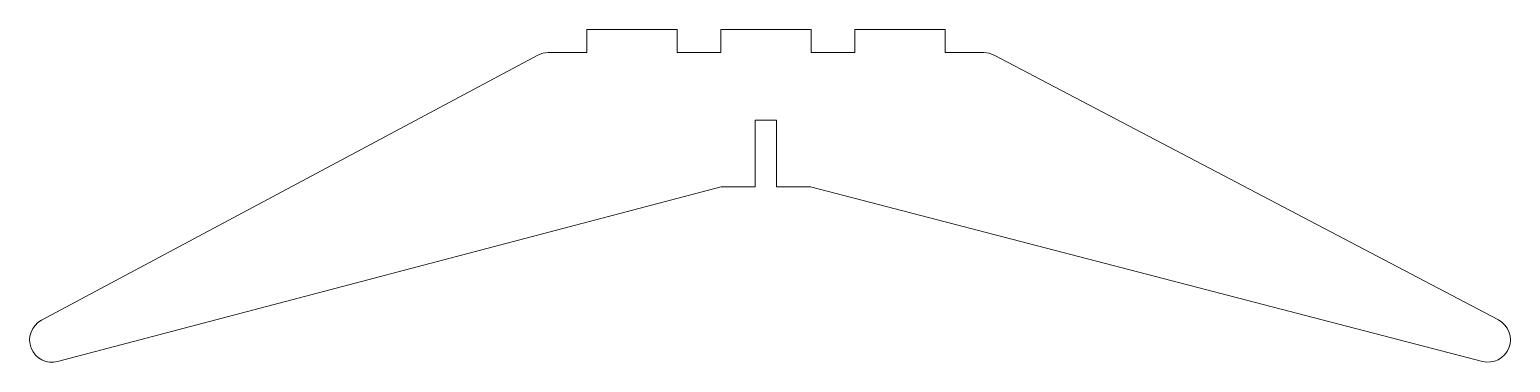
# Model space of a CAD drawing. Header units: inches. Extents: x -4.12 to 4.17, y -1.73 to 0.13.
import ezdxf

# ---------------------------------------------------------------- set-up
doc = ezdxf.new("R2010")
doc.units = ezdxf.units.IN
doc.header["$MEASUREMENT"] = 0

msp = doc.modelspace()

# ---------------------------------------------------------------- linework, layer by layer
at = {"color": 7, "linetype": 'Continuous', "lineweight": 15}
for p, q in [((-1.003, 0.128), (-1.003, 0)), ((-0.497, 0.128), (-1.003, 0.128)), ((-0.497, 0), (-0.497, 0.128)), ((-0.253, 0.128), (-0.253, 0)), ((0.253, 0.128), (-0.253, 0.128)), ((0.253, 0), (0.253, 0.128)), ((0.497, 0.128), (0.497, 0)), ((1.003, 0.128), (0.497, 0.128)), ((1.003, 0), (1.003, 0.128)), ((-1.003, 0), (-1.2188, 0)), ((-0.253, 0), (-0.497, 0)), ((0.497, 0), (0.253, 0)), ((1.2192, 0), (1.003, 0)), ((-1.2776, -0.0147), (-4.0561, -1.4966)), ((4.101, -1.495), (1.2773, -0.0143)), ((-0.0595, -0.378), (0.0595, -0.378)), ((-0.0595, -0.75), (-0.0595, -0.378)), ((0.0595, -0.378), (0.0595, -0.75)), ((-3.9654, -1.7277), (-0.25, -0.75)), ((-0.25, -0.75), (-0.0595, -0.75)), ((0.0595, -0.75), (0.25, -0.75)), ((0.25, -0.75), (4.0115, -1.7267))]:
    msp.add_line(p, q, dxfattribs=at)
for centre, start, end in [((-1.2188, -0.125), 90, 118.07249), ((1.2192, -0.125), 62.32777, 90), ((-3.9972, -1.6069), 118.07249, 284.74356), ((4.0429, -1.6057), 255.44386, 62.32777)]:
    msp.add_arc(centre, 0.125, start, end, dxfattribs=at)

doc.saveas('drawing.dxf')
